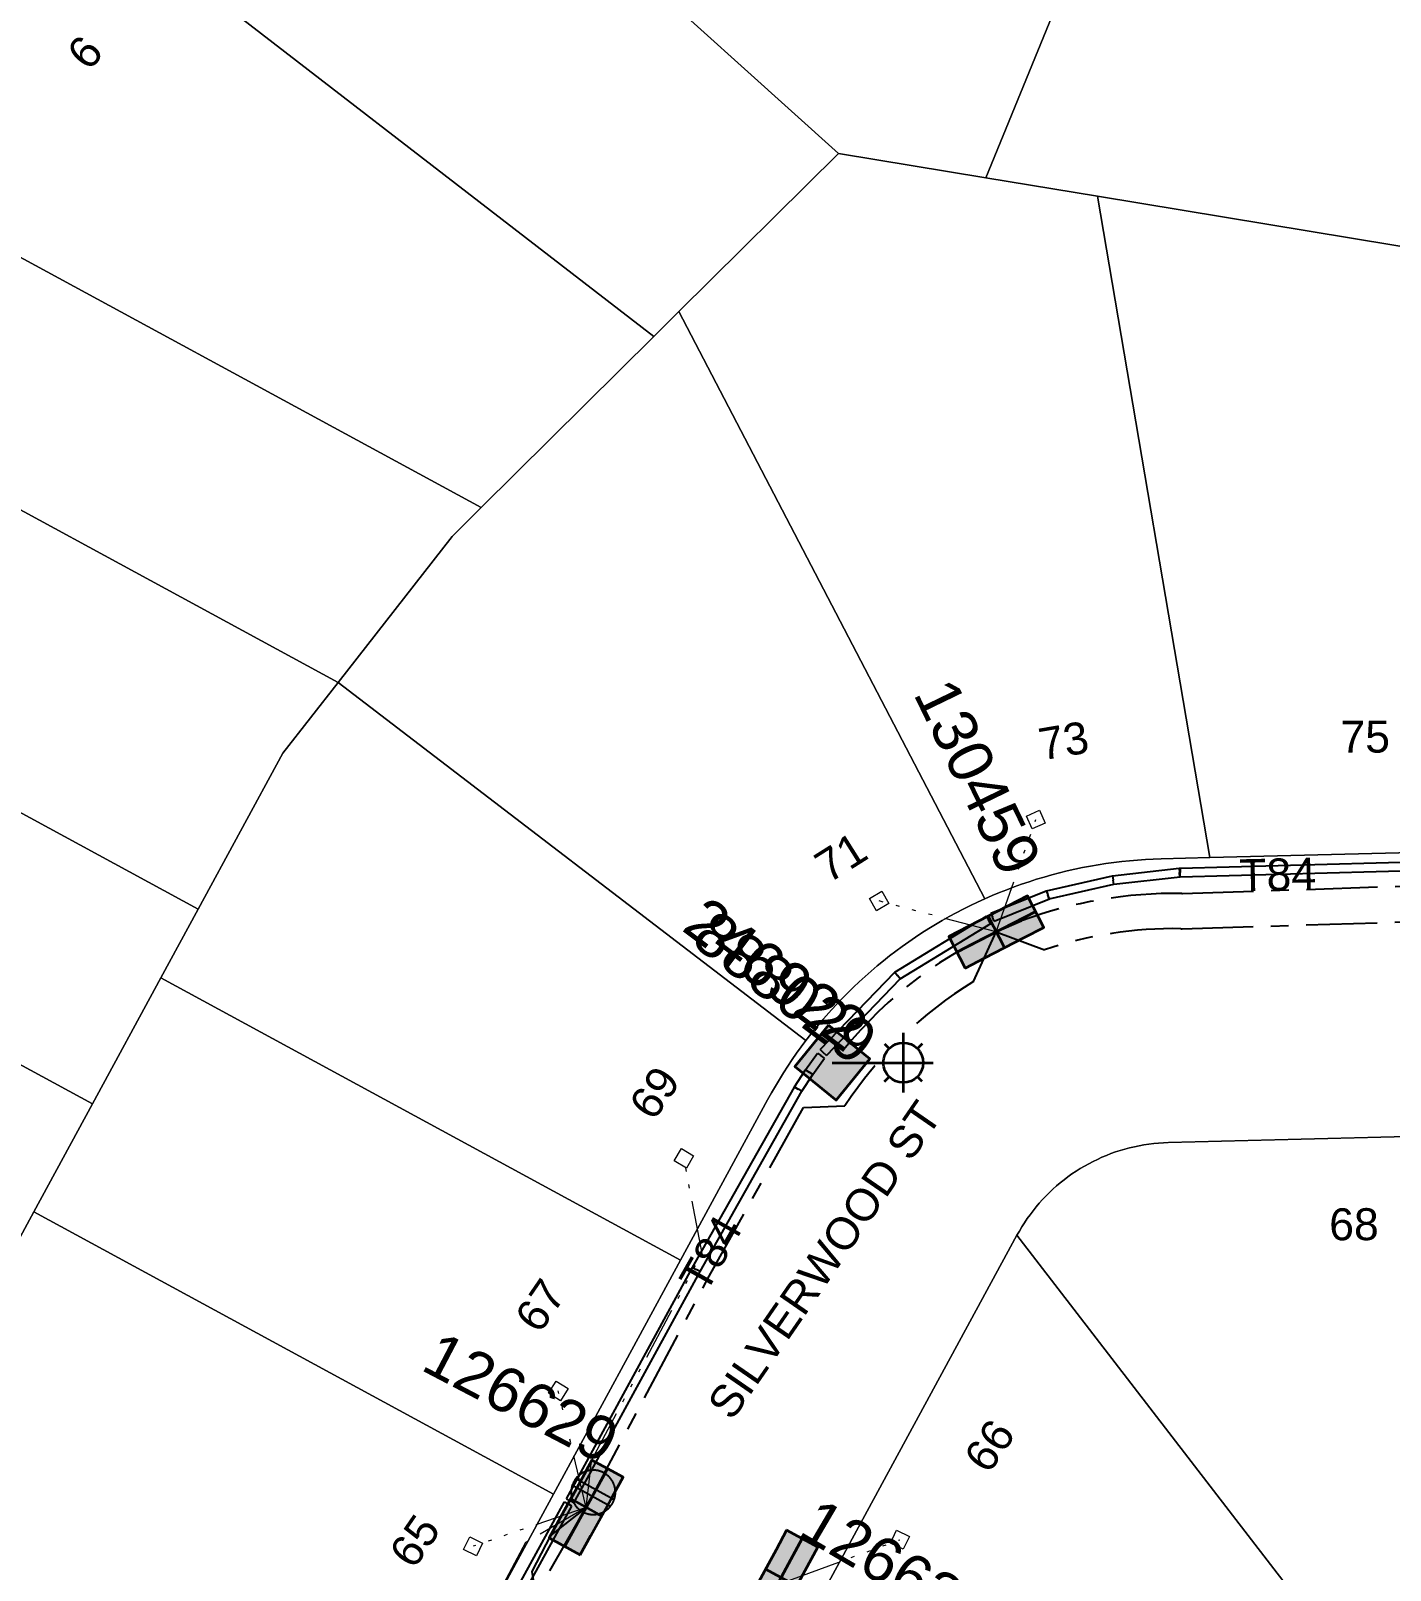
# Model space of a CAD drawing. Header units: metres. Extents: x 293418 to 294566, y 6233478 to 6234177.
# Drawn here: x 293799.8 to 293876.5, y 6233604.6 to 6233691.3 of the extents above; entities that cross this region are included whole.
import ezdxf
from ezdxf.enums import TextEntityAlignment as Align

# ---------------------------------------------------------------- set-up
doc = ezdxf.new("R2010")
doc.units = ezdxf.units.M
doc.linetypes.add('Cable Exist UG', pattern=[7, 4, -1, 1, -1])
doc.linetypes.add('PHANTOMX2', pattern=[6.6, 3, -0.75, 0.2, -0.75, 0.2, -0.75, 0.2, -0.75])
doc.layers.get('0').update_dxf_attribs({"color": 6})
for name, color, linetype, lineweight in [('_User_LV_Exist', 5, 'Continuous', 35), ('Cadastre Land Parcels_SP_EXT', 118, 'Continuous', 15), ('Cadastre Roads_SP_EXT', 218, 'Continuous', 15), ('Mains_LV_EXT', 163, 'Continuous', 25), ('Mains_LV_SL_EXT', 135, 'Continuous', 25), ('Services_SP_EXT', 42, 'PHANTOMX2', 20)]:
    doc.layers.add(name, color=color, linetype=linetype, lineweight=lineweight)
for name, color, linetype in [('Duct_SP_EXT', 30, 'Continuous'), ('Equip_LV_EXT', 7, 'Continuous'), ('Equip_SP_SL_EXT', 7, 'Continuous'), ('SupportsUG_SP_LV_EXT', 7, 'Continuous'), ('SupportsUG_SP_LV_SL_EXT', 7, 'Continuous')]:
    doc.layers.add(name, color=color, linetype=linetype)
doc.layers.add('Features_HIDE', color=1, linetype='Continuous', plot=False)
doc.styles.add('COLUMN_LABEL', font='arial.ttf', dxfattribs={"height": 2})
doc.styles.add('iecARIAL', font='arial.ttf', dxfattribs={"height": 2})
doc.styles.add('POLE_LABEL', font='arial.ttf', dxfattribs={"height": 2})
doc.styles.add('SL_LABEL', font='arial.ttf', dxfattribs={"height": 2})
doc.styles.get("Standard").update_dxf_attribs({"font": 'arial.ttf'})

# ---------------------------------------------------------------- blocks, each defined once
blk = doc.blocks.new('SL_LANTERN_EXT')
at = {"flags": 9}
for tag, p in [('LRATECODE', (-7.4, 0)), ('LOUTREACHVOCAB', (-7.2, 0)), ('LOUTREACH', (-7, 0)), ('LANTNUMBER', (-6.6, 0)), ('LNEW', (-6.4, 0)), ('LMASTVOCAB', (-6.2, 0)), ('LMAST', (-6, 0)), ('LLAMPVOCAB', (-5.8, 0)), ('LLAMP', (-5.6, 0)), ('LEXIST', (-5.4, 0)), ('LCHARGE3PERCENT', (-5.2, 0)), ('LCHARGE3', (-5, 0)), ('LCHARGE2PERCENT', (-4.8, 0)), ('LCHARGE2', (-4.6, 0)), ('LCHARGE1PERCENT', (-4.4, 0)), ('LCHARGE1', (-4.2, 0)), ('LCATEGORY', (-4, 0)), ('LBRACKETVOCAB', (-3.8, 0)), ('LBRACKET', (-3.6, 0)), ('LKINGHEIGHT', (-3.4, 0)), ('CREPLACE', (-3.2, 0)), ('CREMOVE', (-3, 0)), ('CNUMBER', (-2.8, 0)), ('CNEW', (-2.6, 0)), ('CEXIST', (-2.4, 0)), ('USAGE', (-2.2, 0)), ('STATE', (-2, 0)), ('OWNED_BY', (-1.8, 0)), ('ORIENTATION', (-1.6, 0)), ('OPERATING_VOLTAGE', (-1.4, 0)), ('NO_PHASES', (-1.2, 0)), ('LANTERN_TYPE', (-1, 0)), ('LANTERN_PURPOSE', (-0.8, 0)), ('CONTROL_TYPE', (-0.6, 0)), ('CONSTRUCTED_VOLTAGE', (-0.4, 0))]:
    blk.add_attdef(tag, text='', height=0.001, rotation=270, dxfattribs=at).set_placement(p, align=Align.MIDDLE_LEFT)
at = {"style": 'SL_LABEL', "flags": 9}
blk.add_attdef('STREET_CODE', text='', height=0.001, rotation=270, dxfattribs=at).set_placement((0.001, 0), align=Align.MIDDLE_LEFT)
at = {"flags": 1}
blk.add_attdef('Z', (0, 0), '', height=0.001, rotation=270, dxfattribs=at)
at = {"width": 0.9}
blk.add_attdef('LNUMBER', text='', height=1, dxfattribs=at).set_placement((7, -1), align=Align.MIDDLE_LEFT)
at = {"flags": 9}
for tag, p in [('LREMOVE', (0, -7.6)), ('LREPLACE', (0, -7.8)), ('LTYPE', (0, -8)), ('LTYPEVOCAB', (0, -8.2)), ('LEGEND', (0, -8.4)), ('SUBURB', (0, -8.6)), ('STREETNAME', (0, -8.8)), ('LOCATION', (0, -9)), ('NOTES', (0, -9.2)), ('MAINTAINED_BY', (0, -9.863))]:
    blk.add_attdef(tag, text='', height=0.001, dxfattribs=at).set_placement(p, align=Align.MIDDLE_LEFT)
blk.add_attdef('OPERATED_BY', (0, -9.607), '', height=0.001, dxfattribs=at)
at = {"layer": 'Features_HIDE', "width": 0.9}
blk.add_attdef('ASSET_NUM', text='', height=1, dxfattribs=at).set_placement((7, 1), align=Align.MIDDLE_LEFT)
blk.add_wipeout([(5.688, 0), (5.061, -1.061), (4, -1.688), (2.939, -1.061), (2.313, 0), (2.939, 1.061), (4, 1.687), (5.061, 1.061)])
for p, q in [((2.939, 1.061), (3.205, 0.795)), ((4, 1.687), (4, 0)), ((5.061, 1.061), (4.795, 0.795)), ((0, 0), (4, 0)), ((2.939, -1.061), (3.205, -0.795)), ((4, 0), (5.688, 0)), ((4, 0), (4, -1.688)), ((5.061, -1.061), (4.795, -0.795))]:
    blk.add_line(p, q)
blk.add_circle((4, 0), 1.125)
blk = doc.blocks.new('CCP_EXT')
at = {"flags": 9}
for tag, p in [('STATE', (0, -1.8)), ('USAGE', (0, -1.2)), ('LEGEND', (0, -1.4)), ('LIFE_SUPPORT', (0, -1.6)), ('NOTES', (0, -2))]:
    blk.add_attdef(tag, text='', height=0.2, dxfattribs=at).set_placement(p, align=Align.MIDDLE_LEFT)
blk.add_wipeout([(0, 0.566), (0.566, 0), (0, -0.566), (-0.566, 0)])
blk.add_lwpolyline([(-0.566, 0), (0, 0.566), (0.566, 0), (0, -0.566), (-0.566, 0)])
at = {"flags": 1}
blk.add_attdef('Z', (0, 0), '', height=0.2, dxfattribs=at)
at = {"flags": 9}
for tag, p in [('CCP_TYPE', (0, 0)), ('OPERATING_VOLTAGE', (0, -0.6)), ('ORIENTATION', (0, -0.8)), ('CONSTRUCTED_VOLTAGE', (0, -0.2)), ('NO_PHASES', (0, -0.4)), ('OWNED_BY', (0, -1))]:
    blk.add_attdef(tag, text='', height=0.2, dxfattribs=at).set_placement(p, align=Align.MIDDLE_LEFT)
blk = doc.blocks.new('LV_UG_LINKS_CLOSED_EXT')
at = {"layer": 'Equip_LV_EXT'}
for tag, flags, p in [('ACTUAL_STATUS', 9, (3, -2)), ('OPERATING_VOLTAGE', 9, (3, -2.6)), ('CONSTRUCTED_VOLTAGE', 9, (3, -2.2)), ('NO_PHASES', 9, (3, -2.4)), ('ORIENTATION', 9, (3, -2.8)), ('STATE', 9, (3, -3)), ('SWITCH_TYPE', 9, (3, -3.2)), ('USAGE', 9, (3, -3.4)), ('OWNED_BY', 9, (3, -3.8)), ('OPERATED_BY', 9, (3, -4)), ('NOTES', 9, (3, -3.6)), ('MAINTAINED_BY', 9, (3, -4.2)), ('NUMBER_OF_PHASES', 9, (3, -4.4)), ('TYPE', 9, (3, -4.6)), ('Z', 1, (3, -4.8))]:
    blk.add_attdef(tag, text='', height=0.2, dxfattribs=dict(at, flags=flags)).set_placement(p, align=Align.MIDDLE_LEFT)
blk.add_wipeout([(4, 1.25), (3.969, 1.25), (3.939, 1.248), (3.908, 1.247), (3.877, 1.244), (3.847, 1.241), (3.817, 1.236), (3.786, 1.232), (3.756, 1.226), (3.726, 1.22), (3.696, 1.213), (3.667, 1.205), (3.637, 1.196), (3.608, 1.187), (3.579, 1.177), (3.55, 1.166), (3.522, 1.155), (3.493, 1.143), (3.466, 1.13), (3.438, 1.117), (3.411, 1.102), (3.384, 1.088), (3.357, 1.072), (3.331, 1.056), (3.306, 1.039), (3.28, 1.022), (3.255, 1.004), (3.231, 0.985), (3.207, 0.966), (3.184, 0.947), (3.161, 0.926), (3.138, 0.905), (3.116, 0.884), (3.095, 0.862), (3.074, 0.839), (3.053, 0.816), (3.034, 0.793), (3.015, 0.769), (2.996, 0.745), (2.978, 0.72), (2.961, 0.694), (2.944, 0.669), (2.928, 0.643), (2.912, 0.616), (2.898, 0.589), (2.883, 0.562), (2.87, 0.534), (2.857, 0.507), (2.845, 0.478), (2.834, 0.45), (2.823, 0.421), (2.813, 0.392), (2.804, 0.363), (2.795, 0.333), (2.787, 0.304), (2.78, 0.274), (2.774, 0.244), (2.768, 0.214), (2.764, 0.183), (2.759, 0.153), (2.756, 0.123), (2.753, 0.092), (2.752, 0.061), (2.75, 0.031), (2.75, 0), (2.75, -0.031), (2.752, -0.061), (2.753, -0.092), (2.756, -0.123), (2.759, -0.153), (2.764, -0.183), (2.768, -0.214), (2.774, -0.244), (2.78, -0.274), (2.787, -0.304), (2.795, -0.333), (2.804, -0.363), (2.813, -0.392), (2.823, -0.421), (2.834, -0.45), (2.845, -0.478), (2.857, -0.507), (2.87, -0.534), (2.883, -0.562), (2.898, -0.589), (2.912, -0.616), (2.928, -0.643), (2.944, -0.669), (2.961, -0.694), (2.978, -0.72), (2.996, -0.745), (3.015, -0.769), (3.034, -0.793), (3.053, -0.816), (3.074, -0.839), (3.095, -0.862), (3.116, -0.884), (3.138, -0.905), (3.161, -0.926), (3.184, -0.947), (3.207, -0.966), (3.231, -0.985), (3.255, -1.004), (3.28, -1.022), (3.306, -1.039), (3.331, -1.056), (3.357, -1.072), (3.384, -1.088), (3.411, -1.102), (3.438, -1.117), (3.466, -1.13), (3.493, -1.143), (3.522, -1.155), (3.55, -1.166), (3.579, -1.177), (3.608, -1.187), (3.637, -1.196), (3.667, -1.205), (3.696, -1.213), (3.726, -1.22), (3.756, -1.226), (3.786, -1.232), (3.817, -1.236), (3.847, -1.241), (3.877, -1.244), (3.908, -1.247), (3.939, -1.248), (3.969, -1.25), (4, -1.25), (4.031, -1.25), (4.061, -1.248), (4.092, -1.247), (4.123, -1.244), (4.153, -1.241), (4.183, -1.236), (4.214, -1.232), (4.244, -1.226), (4.274, -1.22), (4.304, -1.213), (4.333, -1.205), (4.363, -1.196), (4.392, -1.187), (4.421, -1.177), (4.45, -1.166), (4.478, -1.155), (4.507, -1.143), (4.534, -1.13), (4.562, -1.117), (4.589, -1.102), (4.616, -1.088), (4.643, -1.072), (4.669, -1.056), (4.694, -1.039), (4.72, -1.022), (4.745, -1.004), (4.769, -0.985), (4.793, -0.966), (4.816, -0.947), (4.839, -0.926), (4.862, -0.905), (4.884, -0.884), (4.905, -0.862), (4.926, -0.839), (4.947, -0.816), (4.966, -0.793), (4.985, -0.769), (5.004, -0.745), (5.022, -0.72), (5.039, -0.694), (5.056, -0.669), (5.072, -0.643), (5.088, -0.616), (5.102, -0.589), (5.117, -0.562), (5.13, -0.534), (5.143, -0.507), (5.155, -0.478), (5.166, -0.45), (5.177, -0.421), (5.187, -0.392), (5.196, -0.363), (5.205, -0.333), (5.213, -0.304), (5.22, -0.274), (5.226, -0.244), (5.232, -0.214), (5.236, -0.183), (5.241, -0.153), (5.244, -0.123), (5.247, -0.092), (5.248, -0.061), (5.25, -0.031), (5.25, 0), (5.25, 0.031), (5.248, 0.061), (5.247, 0.092), (5.244, 0.123), (5.241, 0.153), (5.236, 0.183), (5.232, 0.214), (5.226, 0.244), (5.22, 0.274), (5.213, 0.304), (5.205, 0.333), (5.196, 0.363), (5.187, 0.392), (5.177, 0.421), (5.166, 0.45), (5.155, 0.478), (5.143, 0.507), (5.13, 0.534), (5.117, 0.562), (5.102, 0.589), (5.088, 0.616), (5.072, 0.643), (5.056, 0.669), (5.039, 0.694), (5.022, 0.72), (5.004, 0.745), (4.985, 0.769), (4.966, 0.793), (4.947, 0.816), (4.926, 0.839), (4.905, 0.862), (4.884, 0.884), (4.862, 0.905), (4.839, 0.926), (4.816, 0.947), (4.793, 0.966), (4.769, 0.985), (4.745, 1.004), (4.72, 1.022), (4.694, 1.039), (4.669, 1.056), (4.643, 1.072), (4.616, 1.088), (4.589, 1.102), (4.562, 1.117), (4.534, 1.13), (4.507, 1.143), (4.478, 1.155), (4.45, 1.166), (4.421, 1.177), (4.392, 1.187), (4.363, 1.196), (4.333, 1.205), (4.304, 1.213), (4.274, 1.22), (4.244, 1.226), (4.214, 1.232), (4.183, 1.236), (4.153, 1.241), (4.123, 1.244), (4.092, 1.247), (4.061, 1.248), (4.031, 1.25)]).dxf.layer = 'Equip_LV_EXT'
for p, q in [((3.792, 1.232), (3.792, -1.232)), ((4.208, 1.232), (4.208, -1.232))]:
    blk.add_line(p, q, dxfattribs=at)
at = {"layer": 'Equip_LV_EXT', "flags": 128}
blk.add_lwpolyline([(4, 1.25), (3.969, 1.25), (3.939, 1.248), (3.908, 1.247), (3.877, 1.244), (3.847, 1.241), (3.817, 1.236), (3.786, 1.232), (3.756, 1.226), (3.726, 1.22), (3.696, 1.213), (3.667, 1.205), (3.637, 1.196), (3.608, 1.187), (3.579, 1.177), (3.55, 1.166), (3.522, 1.155), (3.493, 1.143), (3.466, 1.13), (3.438, 1.117), (3.411, 1.102), (3.384, 1.088), (3.357, 1.072), (3.331, 1.056), (3.306, 1.039), (3.28, 1.022), (3.255, 1.004), (3.231, 0.985), (3.207, 0.966), (3.184, 0.947), (3.161, 0.926), (3.138, 0.905), (3.116, 0.884), (3.095, 0.862), (3.074, 0.839), (3.053, 0.816), (3.034, 0.793), (3.015, 0.769), (2.996, 0.745), (2.978, 0.72), (2.961, 0.694), (2.944, 0.669), (2.928, 0.643), (2.912, 0.616), (2.898, 0.589), (2.883, 0.562), (2.87, 0.534), (2.857, 0.507), (2.845, 0.478), (2.834, 0.45), (2.823, 0.421), (2.813, 0.392), (2.804, 0.363), (2.795, 0.333), (2.787, 0.304), (2.78, 0.274), (2.774, 0.244), (2.768, 0.214), (2.764, 0.183), (2.759, 0.153), (2.756, 0.123), (2.753, 0.092), (2.752, 0.061), (2.75, 0.031), (2.75, 0), (2.75, -0.031), (2.752, -0.061), (2.753, -0.092), (2.756, -0.123), (2.759, -0.153), (2.764, -0.183), (2.768, -0.214), (2.774, -0.244), (2.78, -0.274), (2.787, -0.304), (2.795, -0.333), (2.804, -0.363), (2.813, -0.392), (2.823, -0.421), (2.834, -0.45), (2.845, -0.478), (2.857, -0.507), (2.87, -0.534), (2.883, -0.562), (2.898, -0.589), (2.912, -0.616), (2.928, -0.643), (2.944, -0.669), (2.961, -0.694), (2.978, -0.72), (2.996, -0.745), (3.015, -0.769), (3.034, -0.793), (3.053, -0.816), (3.074, -0.839), (3.095, -0.862), (3.116, -0.884), (3.138, -0.905), (3.161, -0.926), (3.184, -0.947), (3.207, -0.966), (3.231, -0.985), (3.255, -1.004), (3.28, -1.022), (3.306, -1.039), (3.331, -1.056), (3.357, -1.072), (3.384, -1.088), (3.411, -1.102), (3.438, -1.117), (3.466, -1.13), (3.493, -1.143), (3.522, -1.155), (3.55, -1.166), (3.579, -1.177), (3.608, -1.187), (3.637, -1.196), (3.667, -1.205), (3.696, -1.213), (3.726, -1.22), (3.756, -1.226), (3.786, -1.232), (3.817, -1.236), (3.847, -1.241), (3.877, -1.244), (3.908, -1.247), (3.939, -1.248), (3.969, -1.25), (4, -1.25), (4.031, -1.25), (4.061, -1.248), (4.092, -1.247), (4.123, -1.244), (4.153, -1.241), (4.183, -1.236), (4.214, -1.232), (4.244, -1.226), (4.274, -1.22), (4.304, -1.213), (4.333, -1.205), (4.363, -1.196), (4.392, -1.187), (4.421, -1.177), (4.45, -1.166), (4.478, -1.155), (4.507, -1.143), (4.534, -1.13), (4.562, -1.117), (4.589, -1.102), (4.616, -1.088), (4.643, -1.072), (4.669, -1.056), (4.694, -1.039), (4.72, -1.022), (4.745, -1.004), (4.769, -0.985), (4.793, -0.966), (4.816, -0.947), (4.839, -0.926), (4.862, -0.905), (4.884, -0.884), (4.905, -0.862), (4.926, -0.839), (4.947, -0.816), (4.966, -0.793), (4.985, -0.769), (5.004, -0.745), (5.022, -0.72), (5.039, -0.694), (5.056, -0.669), (5.072, -0.643), (5.088, -0.616), (5.102, -0.589), (5.117, -0.562), (5.13, -0.534), (5.143, -0.507), (5.155, -0.478), (5.166, -0.45), (5.177, -0.421), (5.187, -0.392), (5.196, -0.363), (5.205, -0.333), (5.213, -0.304), (5.22, -0.274), (5.226, -0.244), (5.232, -0.214), (5.236, -0.183), (5.241, -0.153), (5.244, -0.123), (5.247, -0.092), (5.248, -0.061), (5.25, -0.031), (5.25, 0), (5.25, 0.031), (5.248, 0.061), (5.247, 0.092), (5.244, 0.123), (5.241, 0.153), (5.236, 0.183), (5.232, 0.214), (5.226, 0.244), (5.22, 0.274), (5.213, 0.304), (5.205, 0.333), (5.196, 0.363), (5.187, 0.392), (5.177, 0.421), (5.166, 0.45), (5.155, 0.478), (5.143, 0.507), (5.13, 0.534), (5.117, 0.562), (5.102, 0.589), (5.088, 0.616), (5.072, 0.643), (5.056, 0.669), (5.039, 0.694), (5.022, 0.72), (5.004, 0.745), (4.985, 0.769), (4.966, 0.793), (4.947, 0.816), (4.926, 0.839), (4.905, 0.862), (4.884, 0.884), (4.862, 0.905), (4.839, 0.926), (4.816, 0.947), (4.793, 0.966), (4.769, 0.985), (4.745, 1.004), (4.72, 1.022), (4.694, 1.039), (4.669, 1.056), (4.643, 1.072), (4.616, 1.088), (4.589, 1.102), (4.562, 1.117), (4.534, 1.13), (4.507, 1.143), (4.478, 1.155), (4.45, 1.166), (4.421, 1.177), (4.392, 1.187), (4.363, 1.196), (4.333, 1.205), (4.304, 1.213), (4.274, 1.22), (4.244, 1.226), (4.214, 1.232), (4.183, 1.236), (4.153, 1.241), (4.123, 1.244), (4.092, 1.247), (4.061, 1.248), (4.031, 1.25)], close=True, dxfattribs=at)
blk = doc.blocks.new('PILLAR_EXT')
blk.add_hatch(color=256).paths.add_polyline_path([(-2.5, 1), (-2.5, -1), (2.5, -1), (2.5, 1)])
for p, q in [((0, 1), (0, -1)), ((-2.5, 0), (2.5, 0))]:
    blk.add_line(p, q)
at = {"ltscale": 10}
blk.add_line((2.5, 0), (-2.5, 0), dxfattribs=at)
blk.add_lwpolyline([(-2.5, -1), (-1.25, -1), (1.25, -1), (2.5, -1), (2.5, 1), (-2.5, 1)], close=True)
at = {"width": 0.9, "flags": 8}
blk.add_attdef('ASSET_NUM', text='', height=2, rotation=90, dxfattribs=at).set_placement((-2, 4), align=Align.MIDDLE_LEFT)
for tag, p, flags in [('OWNED_BY', (0, -0.2), 9), ('STATE', (0, -0.4), 9), ('SUPPORT_TYPE', (0, -0.6), 9), ('USAGE', (0, -0.8), 9), ('LEGEND', (0, -1), 9), ('STREETNAME', (0, -1.8), 9), ('LOCATION', (0, -1.2), 9), ('NOTES', (0, -1.4), 9), ('PARENT', (0, -1.6), 9), ('SUBURB', (0, -2), 1)]:
    blk.add_attdef(tag, p, '', height=0.2, dxfattribs=dict(flags=flags))
blk = doc.blocks.new('COLUMN_EXT')
blk.add_hatch(color=256).paths.add_polyline_path([(1.5, -1.5), (1.5, 1.5), (-1.5, 1.5), (-1.5, -1.5)])
blk.add_lwpolyline([(1.5, 1.5), (-1.5, 1.5), (-1.5, -1.5), (1.5, -1.5)], close=True)
at = {"flags": 9}
for tag, p in [('SUBURB', (-1.813, 1.8)), ('NOTES', (-1.813, 2)), ('STREETNAME', (-1.813, 1.6)), ('LOCATION', (-1.813, 1.4)), ('LEGEND', (-1.813, 1.2)), ('USAGE', (-1.813, 1)), ('STATE', (-1.813, 0.8)), ('COLUMN_TYPE', (-1.813, 0.4)), ('OWNED_BY', (-1.813, 0.6))]:
    blk.add_attdef(tag, text='', height=0.2, rotation=180, dxfattribs=at).set_placement(p, align=Align.MIDDLE_LEFT)
at = {"flags": 1}
blk.add_attdef('Z', (-1.813, 2.351), '', height=0.2, rotation=180, dxfattribs=at)
at = {"flags": 9}
for tag, style, p in [('STRUCTURE_PLANT_NUMBER', 'POLE_LABEL', (-1.813, -0.031)), ('STREET_CODE', 'COLUMN_LABEL', (-1.813, 0.2))]:
    blk.add_attdef(tag, text='', height=0.2, rotation=180, dxfattribs=dict(at, style=style)).set_placement(p, align=Align.MIDDLE_LEFT)
at = {"style": 'COLUMN_LABEL', "width": 0.9, "flags": 8}
blk.add_attdef('ASSET_NUM', text='', height=2, rotation=270, dxfattribs=at).set_placement((2, -4), align=Align.MIDDLE_LEFT)

msp = doc.modelspace()

# ---------------------------------------------------------------- linework, layer by layer
at = {"layer": 'Cadastre Land Parcels_SP_EXT', "linetype": 'Continuous'}
for points in [[(293832.316, 6233696.203), (293845.395, 6233684.417), (293853.694, 6233683.047), (293866.407, 6233714.094)], [(293866.407, 6233714.094), (293853.694, 6233683.047), (293859.989, 6233682.007), (293881.475, 6233678.458), (293880.63, 6233711.856)], [(293882.724, 6233629.13), (293863.987, 6233628.657), (293863.711, 6233628.647), (293863.436, 6233628.628), (293863.161, 6233628.603), (293862.887, 6233628.569), (293862.614, 6233628.529), (293862.343, 6233628.481), (293862.073, 6233628.424), (293861.804, 6233628.362), (293861.537, 6233628.29), (293861.273, 6233628.213), (293861.011, 6233628.128), (293860.751, 6233628.035), (293860.494, 6233627.935), (293860.239, 6233627.828), (293859.988, 6233627.714), (293859.74, 6233627.595), (293859.495, 6233627.467), (293859.254, 6233627.332), (293859.017, 6233627.192), (293858.784, 6233627.045), (293858.554, 6233626.89), (293858.329, 6233626.731), (293858.109, 6233626.564), (293857.894, 6233626.392), (293857.683, 6233626.215), (293857.477, 6233626.031), (293857.277, 6233625.841), (293857.082, 6233625.646), (293856.892, 6233625.446), (293856.708, 6233625.24), (293856.529, 6233625.03), (293856.357, 6233624.814), (293856.19, 6233624.595), (293856.029, 6233624.37), (293855.875, 6233624.141), (293855.728, 6233623.908), (293855.587, 6233623.671), (293855.452, 6233623.431), (293875.1, 6233597.924)]]:
    msp.add_lwpolyline(points, dxfattribs=at)
for points in [[(293836.393, 6233675.502), (293845.395, 6233684.417), (293832.316, 6233696.203), (293815.893, 6233711.001), (293808.802, 6233703.948), (293808.31, 6233703.359), (293807.814, 6233702.774), (293807.311, 6233702.195), (293806.803, 6233701.62), (293806.288, 6233701.051), (293805.769, 6233700.485), (293805.244, 6233699.927), (293804.713, 6233699.372), (293804.177, 6233698.823), (293803.635, 6233698.279), (293834.983, 6233674.104), (293836.393, 6233675.502)], [(293834.983, 6233674.104), (293803.635, 6233698.279), (293803.136, 6233697.668), (293802.643, 6233697.051), (293802.157, 6233696.43), (293801.677, 6233695.804), (293801.203, 6233695.173), (293800.734, 6233694.537), (293800.273, 6233693.896), (293799.818, 6233693.251), (293799.37, 6233692.6), (293798.929, 6233691.946), (293798.494, 6233691.287), (293798.065, 6233690.624), (293797.644, 6233689.957), (293797.229, 6233689.285), (293796.821, 6233688.609), (293796.42, 6233687.929), (293796.026, 6233687.244), (293795.638, 6233686.556), (293795.258, 6233685.864), (293793.106, 6233681.9), (293825.239, 6233664.452), (293834.983, 6233674.104)], [(293854.046, 6233642.579), (293854.458, 6233642.752), (293854.873, 6233642.916), (293855.291, 6233643.073), (293855.711, 6233643.222), (293856.133, 6233643.365), (293856.559, 6233643.501), (293856.986, 6233643.629), (293857.416, 6233643.75), (293857.847, 6233643.863), (293858.281, 6233643.969), (293858.716, 6233644.068), (293859.153, 6233644.159), (293859.591, 6233644.243), (293860.03, 6233644.319), (293860.471, 6233644.388), (293860.913, 6233644.448), (293861.357, 6233644.501), (293861.8, 6233644.547), (293862.244, 6233644.585), (293862.69, 6233644.615), (293863.135, 6233644.639), (293863.581, 6233644.653), (293866.321, 6233644.723), (293859.989, 6233682.007), (293853.694, 6233683.047), (293845.395, 6233684.417), (293836.393, 6233675.502), (293853.637, 6233642.401), (293854.046, 6233642.579)], [(293823.601, 6233662.83), (293825.239, 6233664.452), (293793.106, 6233681.9), (293787.141, 6233670.914), (293817.174, 6233654.602), (293823.601, 6233662.83)], [(293882.319, 6233645.127), (293881.475, 6233678.458), (293859.989, 6233682.007), (293866.321, 6233644.723), (293882.319, 6233645.127)], [(293843.828, 6233634.766), (293844.108, 6233635.116), (293844.395, 6233635.461), (293844.687, 6233635.801), (293844.985, 6233636.135), (293845.29, 6233636.464), (293845.6, 6233636.788), (293845.915, 6233637.107), (293846.235, 6233637.421), (293846.561, 6233637.728), (293846.892, 6233638.03), (293847.229, 6233638.327), (293847.571, 6233638.617), (293847.918, 6233638.901), (293848.269, 6233639.179), (293848.625, 6233639.451), (293848.986, 6233639.718), (293849.351, 6233639.977), (293849.721, 6233640.231), (293850.095, 6233640.478), (293850.473, 6233640.719), (293850.855, 6233640.953), (293851.242, 6233641.18), (293851.633, 6233641.401), (293852.026, 6233641.614), (293852.424, 6233641.822), (293852.825, 6233642.022), (293853.23, 6233642.215), (293853.637, 6233642.401), (293836.393, 6233675.502), (293834.983, 6233674.104), (293825.239, 6233664.452), (293823.601, 6233662.83), (293817.174, 6233654.602), (293843.553, 6233634.412), (293843.828, 6233634.766)], [(293814.055, 6233650.606), (293817.174, 6233654.602), (293787.141, 6233670.914), (293779.983, 6233657.731), (293809.282, 6233641.819), (293814.055, 6233650.606)], [(293807.176, 6233637.938), (293809.282, 6233641.819), (293779.983, 6233657.731), (293774.018, 6233646.744), (293803.318, 6233630.834), (293807.176, 6233637.938)], [(293841.391, 6233631.07), (293841.605, 6233631.457), (293841.827, 6233631.84), (293842.054, 6233632.22), (293842.289, 6233632.596), (293842.529, 6233632.967), (293842.775, 6233633.335), (293843.028, 6233633.698), (293843.288, 6233634.057), (293843.553, 6233634.412), (293817.174, 6233654.602), (293814.055, 6233650.606), (293809.282, 6233641.819), (293807.176, 6233637.938), (293836.483, 6233622.03), (293841.391, 6233631.07)], [(293800.019, 6233624.756), (293803.318, 6233630.834), (293774.018, 6233646.744), (293768.052, 6233635.758), (293797.354, 6233619.848), (293800.019, 6233624.756)], [(293836.483, 6233622.03), (293807.176, 6233637.938), (293803.318, 6233630.834), (293800.019, 6233624.756), (293829.324, 6233608.847), (293836.483, 6233622.03)], [(293829.324, 6233608.847), (293800.019, 6233624.756), (293797.354, 6233619.848), (293790.197, 6233606.665), (293789.536, 6233605.449), (293822.684, 6233596.618), (293829.324, 6233608.847)], [(293875.1, 6233597.924), (293855.452, 6233623.431), (293844.469, 6233603.203), (293870.45, 6233588.863), (293875.1, 6233597.924)]]:
    msp.add_lwpolyline(points, close=True, dxfattribs=at)
at = {"layer": 'Duct_SP_EXT'}
for p, q in [((293864.654, 6233644.127), (293882.289, 6233644.609)), ((293857.115, 6233642.858), (293860.83, 6233643.696)), ((293860.83, 6233643.696), (293864.593, 6233644.126)), ((293860.83, 6233643.696), (293860.87, 6233643.459)), ((293860.91, 6233643.222), (293860.87, 6233643.459)), ((293860.91, 6233643.222), (293864.648, 6233643.649)), ((293864.593, 6233644.126), (293864.608, 6233644.128)), ((293864.593, 6233644.126), (293864.62, 6233643.888)), ((293864.608, 6233644.128), (293864.654, 6233644.127)), ((293864.608, 6233644.128), (293864.62, 6233643.888)), ((293864.648, 6233643.649), (293864.62, 6233643.888)), ((293864.632, 6233643.647), (293864.62, 6233643.888)), ((293864.648, 6233643.649), (293864.632, 6233643.647)), ((293864.632, 6233643.647), (293864.658, 6233643.647)), ((293864.654, 6233644.127), (293864.656, 6233643.887)), ((293864.658, 6233643.647), (293864.656, 6233643.887)), ((293864.658, 6233643.647), (293882.302, 6233644.13)), ((293853.982, 6233641.587), (293857.097, 6233642.85)), ((293857.097, 6233642.85), (293857.115, 6233642.858)), ((293857.097, 6233642.85), (293857.187, 6233642.628)), ((293857.115, 6233642.858), (293857.187, 6233642.628)), ((293857.278, 6233642.406), (293857.187, 6233642.628)), ((293857.259, 6233642.398), (293857.187, 6233642.628)), ((293857.259, 6233642.398), (293860.91, 6233643.222)), ((293854.162, 6233641.142), (293857.278, 6233642.406)), ((293857.278, 6233642.406), (293857.259, 6233642.398)), ((293848.863, 6233637.884), (293853.979, 6233641.005)), ((293853.729, 6233641.415), (293853.748, 6233641.426)), ((293853.729, 6233641.415), (293853.854, 6233641.21)), ((293853.748, 6233641.426), (293853.838, 6233641.461)), ((293853.748, 6233641.426), (293853.854, 6233641.21)), ((293853.838, 6233641.461), (293853.924, 6233641.237)), ((293853.979, 6233641.005), (293853.854, 6233641.21)), ((293853.961, 6233640.994), (293853.854, 6233641.21)), ((293854.011, 6233641.014), (293853.924, 6233641.237)), ((293853.961, 6233640.994), (293854.011, 6233641.014)), ((293853.979, 6233641.005), (293853.961, 6233640.994)), ((293853.982, 6233641.587), (293854.072, 6233641.364)), ((293854.162, 6233641.142), (293854.072, 6233641.364)), ((293844.36, 6233633.9), (293848.56, 6233638.262)), ((293848.56, 6233638.262), (293848.712, 6233638.073)), ((293844.706, 6233633.567), (293848.863, 6233637.884)), ((293848.863, 6233637.884), (293848.712, 6233638.073)), ((293843.534, 6233632.769), (293844.202, 6233633.705)), ((293843.932, 6233632.5), (293844.593, 6233633.426)), ((293844.202, 6233633.705), (293844.397, 6233633.566)), ((293844.36, 6233633.9), (293844.533, 6233633.733)), ((293844.593, 6233633.426), (293844.397, 6233633.566)), ((293844.706, 6233633.567), (293844.533, 6233633.733)), ((293842.909, 6233631.796), (293843.534, 6233632.769)), ((293843.32, 6233631.549), (293843.932, 6233632.5)), ((293843.534, 6233632.769), (293843.733, 6233632.635)), ((293843.932, 6233632.5), (293843.733, 6233632.635)), ((293842.906, 6233631.791), (293842.909, 6233631.796)), ((293842.906, 6233631.791), (293843.115, 6233631.672)), ((293842.909, 6233631.796), (293843.115, 6233631.672)), ((293843.324, 6233631.554), (293843.115, 6233631.672)), ((293843.32, 6233631.549), (293843.115, 6233631.672)), ((293843.324, 6233631.554), (293843.32, 6233631.549)), ((293837.162, 6233621.62), (293837.372, 6233621.504)), ((293837.582, 6233621.387), (293837.372, 6233621.504))]:
    msp.add_line(p, q, dxfattribs=at)
at = {"layer": 'Mains_LV_EXT', "linetype": 'Cable Exist UG'}
for points in [[(293854.288, 6233640.532), (293855.708, 6233641.153), (293855.708, 6233641.153, -0.092924), (293864.744, 6233642.7), (293864.744, 6233642.7), (293864.786, 6233642.699), (293882.354, 6233643.29)], [(293854.288, 6233640.532), (293857.001, 6233639.524), (293857.001, 6233639.524, -0.085617), (293864.687, 6233640.716), (293864.687, 6233640.716), (293864.771, 6233640.715), (293882.256, 6233641.243), (293882.575, 6233631.011)]]:
    msp.add_lwpolyline(points, format="xyb", dxfattribs=at)
at = {"layer": 'Mains_LV_SL_EXT', "linetype": 'Cable Exist UG'}
msp.add_lwpolyline([(293854.328, 6233640.549, 0.127378), (293845.208, 6233633.291)], format="xyb", dxfattribs=at)

# ---------------------------------------------------------------- texts
at = {"layer": 'Cadastre Roads_SP_EXT'}
msp.add_text('SILVERWOOD ST', height=1.8, rotation=55.38589, dxfattribs=at).set_placement((293839.384, 6233612.918))
at = {"layer": 'Features_HIDE'}
for s, rotation, p in [('6', 49.67655, (293803.124, 6233689.008)), ('73', 9.67336, (293856.853, 6233650.197)), ('75', 0.16307, (293873.692, 6233650.637)), ('71', 32.25563, (293844.818, 6233643.238)), ('69', 55.53374, (293834.964, 6233629.81)), ('68', 0.16453, (293873.058, 6233623.151)), ('67', 55.53364, (293828.522, 6233617.817)), ('66', 55.5347, (293853.849, 6233609.913)), ('65', 55.53453, (293821.441, 6233604.54))]:
    msp.add_text(s, height=1.8, rotation=rotation, dxfattribs=at).set_placement(p)
at = {"layer": 'Mains_LV_EXT'}
for rotation, p in [(1.27527, (293868.003, 6233642.827)), (60.46082, (293837.898, 6233620.076))]:
    msp.add_text('T84', height=1.8, rotation=rotation, dxfattribs=at).set_placement(p)

# ---------------------------------------------------------------- next in the draw order: block references
at = {"layer": 'Services_SP_EXT'}
for p, rotation in [((293856.514, 6233646.866), 249.2840143862507), ((293847.679, 6233642.278), 345.2840142547352), ((293836.673, 6233627.771), 14.67598629655651), ((293829.59, 6233614.66), 283.1629565287113), ((293824.785, 6233605.899), 19.16295670562529), ((293848.853, 6233606.27), 199.6330097420322)]:
    msp.add_blockref('CCP_EXT', p, dxfattribs=dict(at, rotation=rotation))

# ---------------------------------------------------------------- next in the draw order: linework, layer by layer
at = {"layer": 'Cadastre Roads_SP_EXT', "linetype": 'Continuous'}
for points in [[(293882.319, 6233645.127), (293866.321, 6233644.723), (293863.581, 6233644.653), (293863.135, 6233644.639), (293862.69, 6233644.615), (293862.244, 6233644.585), (293861.8, 6233644.547), (293861.357, 6233644.501), (293860.913, 6233644.448), (293860.471, 6233644.388), (293860.03, 6233644.319), (293859.591, 6233644.243), (293859.153, 6233644.159), (293858.716, 6233644.068), (293858.28, 6233643.969), (293857.847, 6233643.863), (293857.416, 6233643.75), (293856.986, 6233643.629), (293856.559, 6233643.501), (293856.134, 6233643.365), (293855.711, 6233643.222), (293855.291, 6233643.073), (293854.873, 6233642.916), (293854.458, 6233642.752), (293854.046, 6233642.579), (293853.637, 6233642.401), (293853.23, 6233642.215), (293852.825, 6233642.022), (293852.424, 6233641.822), (293852.026, 6233641.614), (293851.633, 6233641.401), (293851.242, 6233641.18), (293850.855, 6233640.953), (293850.473, 6233640.719), (293850.095, 6233640.478), (293849.721, 6233640.231), (293849.351, 6233639.977), (293848.986, 6233639.718), (293848.625, 6233639.451), (293848.269, 6233639.179), (293847.918, 6233638.901), (293847.571, 6233638.617), (293847.229, 6233638.327), (293846.892, 6233638.03), (293846.561, 6233637.728), (293846.235, 6233637.421), (293845.915, 6233637.107), (293845.6, 6233636.788), (293845.29, 6233636.464), (293844.985, 6233636.135), (293844.687, 6233635.801), (293844.395, 6233635.461), (293844.108, 6233635.116), (293843.828, 6233634.766), (293843.553, 6233634.412), (293843.288, 6233634.057), (293843.028, 6233633.698), (293842.775, 6233633.335), (293842.529, 6233632.967), (293842.289, 6233632.596), (293842.054, 6233632.22), (293841.827, 6233631.84), (293841.605, 6233631.457), (293841.391, 6233631.07), (293836.483, 6233622.03), (293829.324, 6233608.847), (293822.684, 6233596.618)], [(293844.469, 6233603.203), (293855.452, 6233623.431), (293855.586, 6233623.671), (293855.728, 6233623.908), (293855.875, 6233624.141), (293856.029, 6233624.37), (293856.19, 6233624.595), (293856.357, 6233624.814), (293856.529, 6233625.03), (293856.708, 6233625.24), (293856.892, 6233625.446), (293857.082, 6233625.646), (293857.277, 6233625.841), (293857.477, 6233626.031), (293857.683, 6233626.215), (293857.893, 6233626.393), (293858.109, 6233626.564), (293858.329, 6233626.731), (293858.554, 6233626.89), (293858.784, 6233627.044), (293859.017, 6233627.192), (293859.254, 6233627.332), (293859.495, 6233627.467), (293859.74, 6233627.595), (293859.988, 6233627.714), (293860.239, 6233627.828), (293860.494, 6233627.935), (293860.751, 6233628.035), (293861.01, 6233628.128), (293861.273, 6233628.213), (293861.537, 6233628.29), (293861.804, 6233628.362), (293862.073, 6233628.424), (293862.343, 6233628.481), (293862.614, 6233628.529), (293862.887, 6233628.569), (293863.161, 6233628.603), (293863.436, 6233628.628), (293863.711, 6233628.647), (293863.986, 6233628.657), (293882.724, 6233629.13)]]:
    msp.add_lwpolyline(points, dxfattribs=at)
at = {"layer": 'Duct_SP_EXT'}
for p, q in [((293848.56, 6233638.262), (293853.729, 6233641.415)), ((293837.162, 6233621.62), (293842.906, 6233631.791)), ((293837.582, 6233621.387), (293843.324, 6233631.554))]:
    msp.add_line(p, q, dxfattribs=at)
at = {"layer": 'Services_SP_EXT'}
for points in [[(293854.288, 6233640.532), (293856.514, 6233646.866)], [(293854.288, 6233640.532), (293847.679, 6233642.278)], [(293842.581, 6233603.98), (293848.853, 6233606.27)]]:
    msp.add_lwpolyline(points, dxfattribs=at)

# ---------------------------------------------------------------- next in the draw order: block references
at = {"layer": '_User_LV_Exist'}
ref = msp.add_blockref('PILLAR_EXT', (293842.152, 6233604.132), dxfattribs=dict(at, rotation=241.6330094903536))
ref.add_attrib('ASSET_NUM', '126630', dxfattribs={"layer": '0', "height": 2.5, "rotation": 329.55363, "style": 'iecARIAL'}).set_placement((293843.652, 6233607.632), align=Align.MIDDLE_LEFT)
at = {"layer": 'SupportsUG_SP_LV_EXT'}
ref = msp.add_blockref('PILLAR_EXT', (293854.288, 6233640.532), dxfattribs=dict(at, rotation=27.28401426623291))
ref.add_attrib('ASSET_NUM', '130459', dxfattribs={"layer": '0', "height": 2.5, "rotation": 295.83987, "style": 'iecARIAL'}).set_placement((293855.788, 6233644.032), align=Align.MIDDLE_RIGHT)
ref = msp.add_blockref('PILLAR_EXT', (293842.152, 6233604.132), dxfattribs=dict(at, rotation=241.6330094903536))
ref.add_attrib('ASSET_NUM', '126630', dxfattribs={"layer": '0', "height": 2.5, "rotation": 329.55363, "style": 'iecARIAL'}).set_placement((293843.652, 6233607.632), align=Align.MIDDLE_LEFT)

# ---------------------------------------------------------------- next in the draw order: block references
at = {"layer": 'Equip_LV_EXT', "rotation": 61.16295653599681}
msp.add_blockref('LV_UG_LINKS_CLOSED_EXT', (293829.631, 6233605.439), dxfattribs=at)

# ---------------------------------------------------------------- next in the draw order: linework, layer by layer
at = {"layer": 'Duct_SP_EXT'}
for p, q in [((293830.048, 6233608.575), (293837.162, 6233621.62)), ((293830.47, 6233608.345), (293837.582, 6233621.387)), ((293824.082, 6233597.74), (293829.934, 6233608.402)), ((293824.51, 6233597.522), (293830.355, 6233608.171)), ((293829.934, 6233608.402), (293830.145, 6233608.286)), ((293830.048, 6233608.575), (293830.259, 6233608.46)), ((293830.355, 6233608.171), (293830.145, 6233608.286)), ((293830.47, 6233608.345), (293830.259, 6233608.46))]:
    msp.add_line(p, q, dxfattribs=at)
at = {"layer": 'Mains_LV_EXT', "linetype": 'Cable Exist UG'}
msp.add_lwpolyline([(293831.159, 6233608.09), (293838.103, 6233621.132), (293843.407, 6233630.636), (293845.741, 6233630.724), (293845.741, 6233630.724, -0.110005), (293853.006, 6233637.745), (293853.006, 6233637.745), (293854.288, 6233640.532)], format="xyb", dxfattribs=at)
msp.add_lwpolyline([(293829.118, 6233604.525), (293831.159, 6233608.09)], dxfattribs=at)
at = {"layer": 'Mains_LV_SL_EXT', "linetype": 'Cable Exist UG'}
msp.add_lwpolyline([(293831.159, 6233608.09), (293829.144, 6233606.516), (293828.087, 6233604.472), (293828.363, 6233602.878), (293824.639, 6233596.095), (293824.2, 6233594.976), (293821.548, 6233587.295), (293821.505, 6233587.202), (293821.505, 6233587.202, 0.054963), (293820.209, 6233583.063)], format="xyb", dxfattribs=at)
at = {"layer": 'Services_SP_EXT'}
for points in [[(293831.159, 6233608.09), (293831.467, 6233610.745), (293837.696, 6233622.414), (293836.673, 6233627.771)], [(293831.159, 6233608.09), (293829.59, 6233614.66)], [(293831.159, 6233608.09), (293827.742, 6233606.108), (293822.684, 6233596.618), (293822.143, 6233594.743), (293818.612, 6233592.76)], [(293831.159, 6233608.09), (293824.785, 6233605.899)]]:
    msp.add_lwpolyline(points, dxfattribs=at)

# ---------------------------------------------------------------- next in the draw order: block references
at = {"layer": '_User_LV_Exist'}
ref = msp.add_blockref('PILLAR_EXT', (293831.159, 6233608.09), dxfattribs=dict(at, rotation=61.16295653599681))
ref.add_attrib('ASSET_NUM', '126629', dxfattribs={"layer": '0', "height": 2.5, "rotation": 332.3858, "style": 'iecARIAL'}).set_placement((293832.659, 6233611.59), align=Align.MIDDLE_RIGHT)
at = {"layer": 'SupportsUG_SP_LV_EXT'}
ref = msp.add_blockref('PILLAR_EXT', (293831.159, 6233608.09), dxfattribs=dict(at, rotation=61.16295653599681))
ref.add_attrib('ASSET_NUM', '126629', dxfattribs={"layer": '0', "height": 2.5, "rotation": 332.3858, "style": 'iecARIAL'}).set_placement((293832.659, 6233611.59), align=Align.MIDDLE_RIGHT)

# ---------------------------------------------------------------- next in the draw order: block references
at = {"layer": 'Equip_SP_SL_EXT'}
ref = msp.add_blockref('SL_LANTERN_EXT', (293845.04, 6233633.162), dxfattribs=at)
ref.add_attrib('ASSET_NUM', '246922', dxfattribs={"layer": '0', "height": 2.5, "rotation": 323.05424, "style": 'iecARIAL'}).set_placement((293846.54, 6233634.662), align=Align.MIDDLE_RIGHT)

# ---------------------------------------------------------------- next in the draw order: block references
at = {"layer": 'SupportsUG_SP_LV_SL_EXT'}
ref = msp.add_blockref('COLUMN_EXT', (293845.04, 6233633.162), dxfattribs=dict(at, rotation=50.94975682266723))
ref.add_attrib('ASSET_NUM', '888029', dxfattribs={"layer": '0', "height": 2.5, "rotation": 323.05424, "style": 'COLUMN_LABEL'}).set_placement((293847.04, 6233633.912), align=Align.MIDDLE_RIGHT)

# ---------------------------------------------------------------- next in the draw order: block references
at = {"layer": '_User_LV_Exist'}
ref = msp.add_blockref('SL_LANTERN_EXT', (293845.04, 6233633.162), dxfattribs=at)
ref.add_attrib('ASSET_NUM', '246922', dxfattribs={"layer": '0', "height": 2.5, "rotation": 323.05424, "style": 'iecARIAL'}).set_placement((293846.54, 6233634.662), align=Align.MIDDLE_RIGHT)

# ---------------------------------------------------------------- next in the draw order: block references
ref = msp.add_blockref('PILLAR_EXT', (293854.288, 6233640.532), dxfattribs=dict(at, rotation=27.28401426623291))
ref.add_attrib('ASSET_NUM', '130459', dxfattribs={"layer": '0', "height": 2.5, "rotation": 295.83987, "style": 'iecARIAL'}).set_placement((293855.788, 6233644.032), align=Align.MIDDLE_RIGHT)
ref = msp.add_blockref('COLUMN_EXT', (293845.04, 6233633.162), dxfattribs=dict(at, rotation=50.94975682266723))
ref.add_attrib('ASSET_NUM', '888029', dxfattribs={"layer": '0', "height": 2.5, "rotation": 323.05424, "style": 'COLUMN_LABEL'}).set_placement((293847.04, 6233633.912), align=Align.MIDDLE_RIGHT)

doc.saveas('drawing.dxf')
